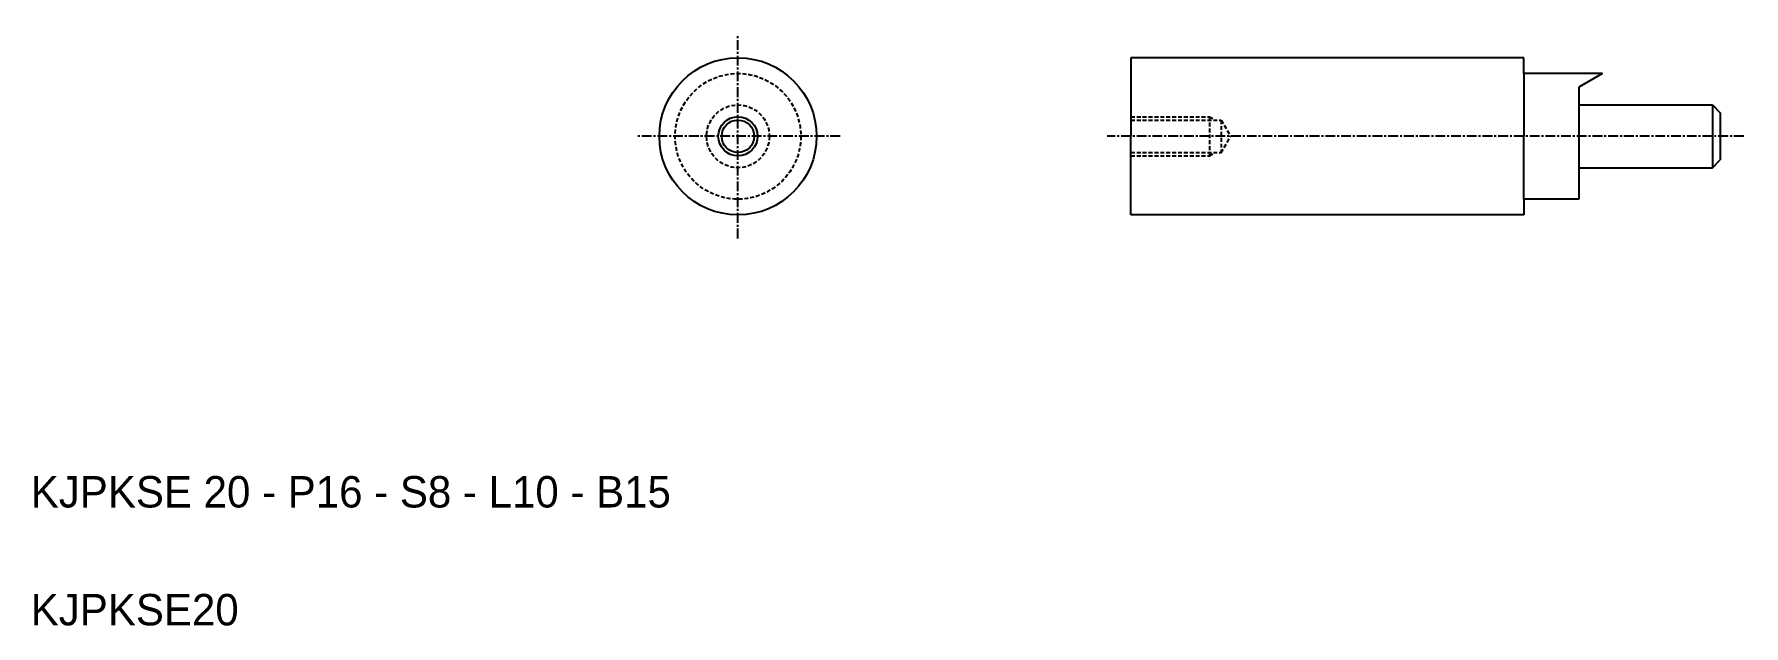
# Model space of a CAD drawing. Extents: x 10 to 228, y 10 to 85.
import ezdxf

# ---------------------------------------------------------------- set-up
doc = ezdxf.new("R2010")
doc.units = 0
doc.linetypes.add('CENTER', pattern=[2, 1.25, -0.25, 0.25, -0.25])
doc.linetypes.add('DASHED', pattern=[0.75, 0.5, -0.25])
doc.layers.get('0').update_dxf_attribs({"linetype": 'CONTINUOUS'})
doc.layers.add('CENTER', color=1, linetype='CENTER')

msp = doc.modelspace()

# ---------------------------------------------------------------- linework, layer by layer
at = {"color": 7, "linetype": 'CONTINUOUS'}
for p, q in [((200, 82.24), (150, 82.24)), ((150, 82.24), (150, 72.24)), ((200, 80.24), (200, 82.24)), ((200, 80.24), (200, 72.24)), ((210, 80.24), (200, 80.24)), ((210, 80.24), (207, 78.51)), ((207, 78.51), (207, 64.24)), ((207, 76.24), (224, 76.24)), ((224, 76.24), (225, 75.24)), ((224, 76.24), (224, 68.24)), ((225, 75.24), (225, 69.24)), ((150, 62.24), (150, 72.24)), ((200, 64.24), (200, 72.24)), ((207, 68.24), (224, 68.24)), ((224, 68.24), (225, 69.24)), ((200, 64.24), (200, 62.24)), ((207, 64.24), (200, 64.24)), ((200, 62.24), (150, 62.24))]:
    msp.add_line(p, q, dxfattribs=at)
at = {"color": 3, "linetype": 'DASHED'}
for p, q in [((150, 74.74), (160, 74.74)), ((150, 74.3), (161.5, 74.3)), ((160, 74.74), (160, 69.74)), ((160, 74.74), (160.66, 74.36)), ((161.5, 74.3), (161.5, 70.17)), ((161.5, 74.3), (162.69, 72.24)), ((161.5, 70.17), (162.69, 72.24)), ((150, 70.17), (161.5, 70.17)), ((150, 69.74), (160, 69.74)), ((160, 69.74), (160.66, 70.12))]:
    msp.add_line(p, q, dxfattribs=at)
at = {"color": 7, "linetype": 'CONTINUOUS'}
for radius in [10, 2.07]:
    msp.add_circle((100, 72.24), radius, dxfattribs=at)
at = {"color": 3, "linetype": 'DASHED'}
for radius in [8, 4]:
    msp.add_circle((100, 72.24), radius, dxfattribs=at)
at = {"color": 3, "linetype": 'CONTINUOUS'}
msp.add_circle((100, 72.24), 2.5, dxfattribs=at)
at = {"layer": 'CENTER', "color": 1, "linetype": 'CENTER'}
for p, q in [((100, 59.24), (100, 85.24)), ((113, 72.24), (87, 72.24)), ((228, 72.24), (147, 72.24))]:
    msp.add_line(p, q, dxfattribs=at)

# ---------------------------------------------------------------- texts
at = {"color": 7, "linetype": 'CONTINUOUS'}
for s, p in [('KJPKSE 20 - P16 - S8 - L10 - B15', (10, 25)), ('KJPKSE20', (10, 10))]:
    msp.add_text(s, height=4, dxfattribs=at).set_placement(p)

doc.saveas('drawing.dxf')
